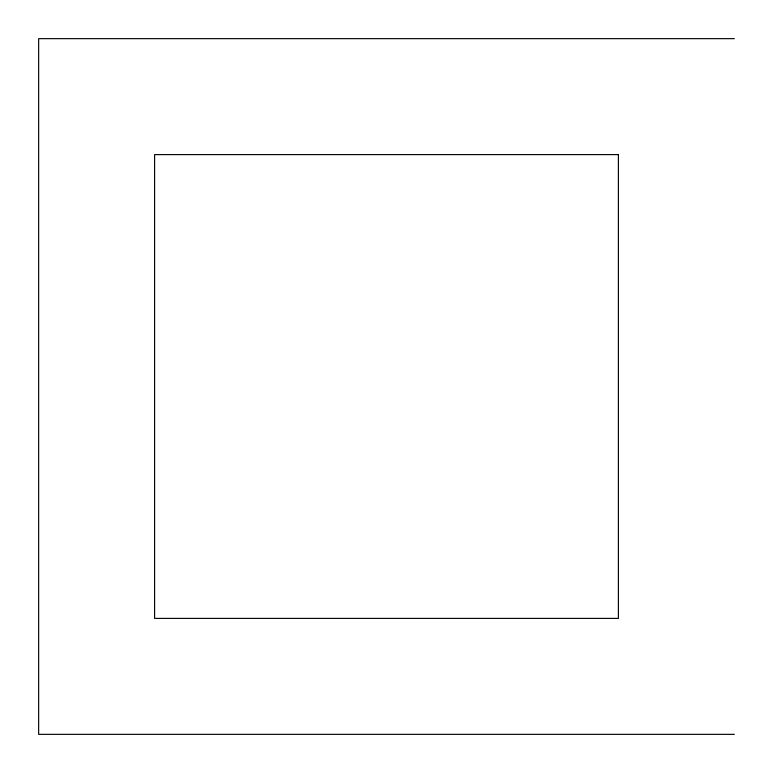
<?xml version="1.0" encoding="UTF-8"?>
<svg xmlns="http://www.w3.org/2000/svg" width="773" height="773" viewBox="0 0 773 773"><rect width="100%" height="100%" fill="white"/><g stroke="black" fill="none" stroke-linecap="round" stroke-linejoin="round"><path stroke-width="1.16" d="M734.35 38.65L38.65 38.65L38.65 734.35L734.35 734.35M618.4 154.6L154.6 154.6L154.6 618.4L618.4 618.4L618.4 154.6"/></g></svg>
